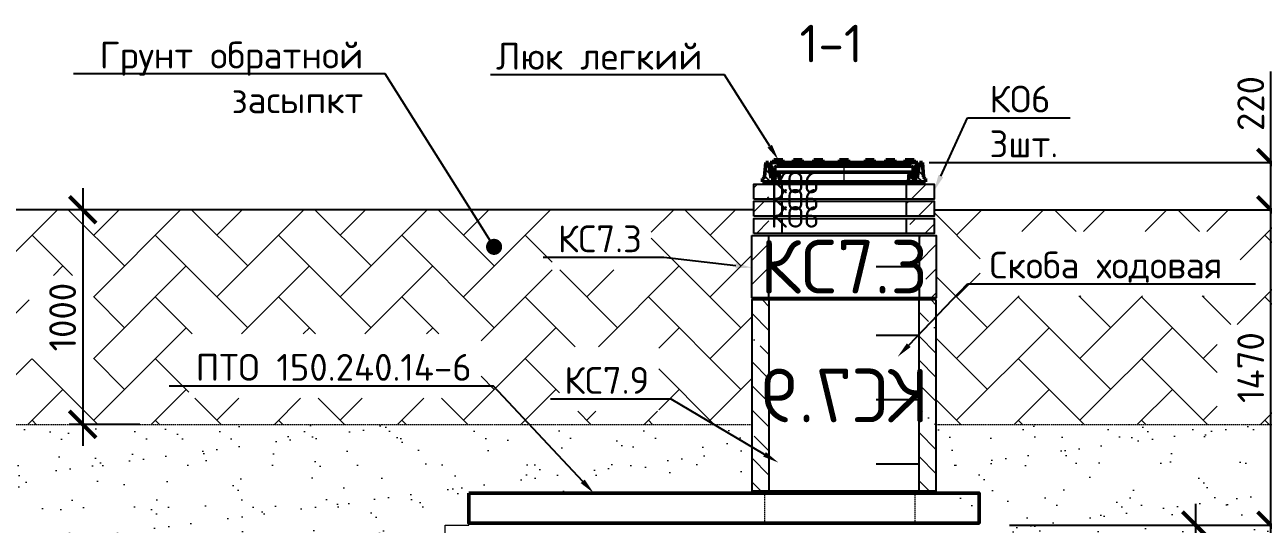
# Model space of a CAD drawing. Header units: millimetres. Extents: x 4549725 to 4654742, y -2132028 to -2073990.
# Drawn here: x 4610922 to 4616696, y -2097781 to -2095454 of the extents above; entities that cross this region are included whole.
import ezdxf
from ezdxf import colors
from ezdxf.entities.mleader import LeaderData, LeaderLine
from ezdxf.enums import TextEntityAlignment as Align
from ezdxf.math import Vec2, Vec3

# ---------------------------------------------------------------- set-up
doc = ezdxf.new("R2010")
doc.units = ezdxf.units.MM
doc.linetypes.add('HIDDEN', pattern=[9.524999999999999, 6.349999999999999, -3.174999999999999])
doc.linetypes.add('осевая', pattern=[50.800000000000004, 31.75, -6.349999999999999, 6.349999999999999, -6.349999999999999])
doc.layers.get('Defpoints').update_dxf_attribs({"color": 3})
for name, color, linetype, lineweight in [('второстепенные', 7, 'Continuous', 25), ('выноски', 7, 'Continuous', 20), ('ГрП_ИнжСети_камеры_основная конструкция', 7, 'Continuous', 50), ('невидимые', 7, 'HIDDEN', 18), ('основная конструкция', 7, 'Continuous', 50), ('Текст', 7, 'Continuous', 18), ('штриховка', 7, 'Continuous', 9)]:
    doc.layers.add(name, color=color, linetype=linetype, lineweight=lineweight)
doc.layers.add('помощь', color=1, linetype='Continuous', lineweight=0, plot=False)
doc.layers.add('Размеры', color=7, linetype='Continuous')
doc.styles.add('ISOCPEUR', font='isocpeur.ttf')
doc.dimstyles.new('SPDS-ISOCUP', dxfattribs={"dimscale": 100, "dimtxt": 2.5, "dimasz": 2.5, "dimexe": 1.25, "dimexo": 0.625, "dimtad": 1, "dimdec": 0, "dimrnd": 0.001, "dimtxsty": 'ISOCPEUR', "dimblk": 'ARCHTICK', "dimcen": 2.5, "dimdle": 2, "dimadec": 0, "dimazin": 2, "dimtfac": 0.75, "dimtdec": 0, "dimtmove": 1, "dimatfit": 3, "dimfxl": 1, "dimtolj": 1, "dimarcsym": 1})

# ---------------------------------------------------------------- blocks, each defined once
blk = doc.blocks.new('кс7.9')
at = {"layer": 'штриховка', "ltscale": 10}
h = blk.add_hatch(dxfattribs=at)
h.set_pattern_fill('ANSI35', color=256, scale=25)
h.set_pattern_definition([(45, (322321.236203447, 106693.6526207849), (-112.2532015133644, 112.2532015133644), []), (45, (322433.4894534471, 106693.6526207849), (-112.2532015133644, 112.2532015133644), [198.4375, -39.6875, 0, -39.6875])])
h.paths.add_polyline_path([(599353.0067234077, 157865.6357753281), (599273.0067234077, 157865.6357753281), (599273.0067234077, 156975.6357753281), (599353.0067234077, 156975.6357753281)])
h.paths.add_polyline_path([(600133.0067234077, 157865.6357753281), (600053.0067234077, 157865.6357753281), (600053.0067234077, 156975.6357753281), (600133.0067234077, 156975.6357753281)])
at = {"ltscale": 10}
for points in [[(599273.0067234077, 157865.6357753281), (600133.0067234077, 157865.6357753281), (600133.0067234077, 156975.6357753281), (599273.0067234077, 156975.6357753281)], [(599353.0067234077, 157865.6357753281), (600053.0067234077, 157865.6357753281), (600053.0067234077, 156975.6357753281), (599353.0067234077, 156975.6357753281)]]:
    blk.add_lwpolyline(points, close=True, dxfattribs=at)
at = {"layer": 'помощь', "ltscale": 10, "style": 'ISOCPEUR'}
blk.add_text('КС7.9', height=250, dxfattribs=at).set_placement((599703.0067234077, 157420.6357753281), align=Align.MIDDLE_CENTER)
blk = doc.blocks.new('_ArchTick')
at = {"color": 0, "linetype": 'ByBlock', "const_width": 0.15}
blk.add_lwpolyline([(-0.5, -0.5), (0.5, 0.5)], dxfattribs=at)
blk = doc.blocks.new('*D201')
at = {"layer": 'Defpoints', "color": 0, "transparency": 16777216}
for p in [(4615481.33499024, -2097785.605149238), (4616381.334990264, -2097785.605149238), (4615481.33499024, -2100085.605149238)]:
    blk.add_point(p, dxfattribs=at)
at = {"layer": 'Размеры', "color": 0, "lineweight": -2, "transparency": 16777216}
for p, q in [((4616381.334990264, -2100185.605149238), (4616381.334990264, -2097685.605149238)), ((4615512.58499024, -2097785.605149238), (4616443.834990263, -2097785.605149238)), ((4615512.58499024, -2100085.605149238), (4616443.834990263, -2100085.605149238))]:
    blk.add_line(p, q, dxfattribs=at)
at = {"layer": 'Размеры', "color": 0, "lineweight": -2, "transparency": 16777216, "xscale": 125, "yscale": 125, "zscale": 125}
for p, rotation in [((4616381.334990264, -2097785.605149238), 90), ((4616381.334990264, -2100085.605149238), 270)]:
    blk.add_blockref('_ArchTick', p, dxfattribs=dict(at, rotation=rotation))
at = {"layer": 'Размеры', "color": 0, "transparency": 16777216, "insert": (4616287.584990262, -2098935.605149239), "char_height": 125, "attachment_point": 5, "rotation": 90, "style": 'ISOCPEUR'}
blk.add_mtext('\\A1;2300', dxfattribs=at)
blk = doc.blocks.new('*D202')
at = {"layer": 'Defpoints', "color": 0, "transparency": 16777216}
for p in [(4615481.33499024, -2097785.605149238), (4616731.334990263, -2097785.605149238), (4615881.33499024, -2100385.605149238)]:
    blk.add_point(p, dxfattribs=at)
at = {"layer": 'Размеры', "color": 0, "lineweight": -2, "transparency": 16777216}
for p, q in [((4616731.334990263, -2100485.605149238), (4616731.334990263, -2097685.605149238)), ((4615512.58499024, -2097785.605149238), (4616793.834990263, -2097785.605149238)), ((4615912.58499024, -2100385.605149238), (4616793.834990263, -2100385.605149238))]:
    blk.add_line(p, q, dxfattribs=at)
at = {"layer": 'Размеры', "color": 0, "lineweight": -2, "transparency": 16777216, "xscale": 125, "yscale": 125, "zscale": 125}
for p, rotation in [((4616731.334990263, -2097785.605149238), 90), ((4616731.334990263, -2100385.605149238), 270)]:
    blk.add_blockref('_ArchTick', p, dxfattribs=dict(at, rotation=rotation))
at = {"layer": 'Размеры', "color": 0, "transparency": 16777216, "insert": (4616637.584990262, -2099085.605149239), "char_height": 125, "attachment_point": 5, "rotation": 90, "style": 'ISOCPEUR'}
blk.add_mtext('\\A1;2600', dxfattribs=at)
blk = doc.blocks.new('КО6 фасад')
at = {"layer": 'штриховка', "ltscale": 15}
h = blk.add_hatch(dxfattribs=at)
h.set_pattern_fill('ANSI35', color=256, scale=25)
h.set_pattern_definition([(45, (150, 0), (-112.2532015133644, 112.2532015133644), []), (45, (262.2532500000088, 0), (-112.2532015133644, 112.2532015133644), [198.4375, -39.6875, 0, -39.6875])])
h.paths.add_polyline_path([(-350, 70), (-420, 70), (-420, 0), (-350, 0)])
h.paths.add_polyline_path([(420, 70), (290, 70), (290, 0), (420, 0)])
at = {"layer": 'второстепенные', "ltscale": 10}
blk.add_lwpolyline([(-420, 0), (-420, 70), (420, 70), (420, 0)], close=True, dxfattribs=at)
for points in [[(-290, 70), (-290, 0)], [(290, 70), (290, 0)]]:
    blk.add_lwpolyline(points, dxfattribs=at)
at = {"layer": 'невидимые', "ltscale": 25}
for points in [[(-420, 70), (-290, 70), (-290, 0), (-420, 0)], [(290, 0), (420, 0), (420, 70), (290, 70)]]:
    blk.add_lwpolyline(points, close=True, dxfattribs=at)
at = {"layer": 'помощь', "ltscale": 10, "style": 'ISOCPEUR'}
blk.add_text('КО6', height=100, dxfattribs=at).set_placement((-342.4827604888705, 26.92282819142565))
blk = doc.blocks.new('*D203')
at = {"layer": 'Defpoints', "color": 0, "transparency": 16777216}
for p in [(4615781.335026901, -2096315.604054446), (4616731.334990267, -2096315.604054446), (4615481.33499024, -2097785.605149238)]:
    blk.add_point(p, dxfattribs=at)
at = {"layer": 'Размеры', "color": 0, "lineweight": -2, "transparency": 16777216}
for p, q in [((4616731.334990268, -2097885.605149238), (4616731.334990267, -2096215.604054446)), ((4615812.585026901, -2096315.604054446), (4616793.834990267, -2096315.604054446)), ((4615512.58499024, -2097785.605149238), (4616793.834990268, -2097785.605149238))]:
    blk.add_line(p, q, dxfattribs=at)
at = {"layer": 'Размеры', "color": 0, "lineweight": -2, "transparency": 16777216, "xscale": 125, "yscale": 125, "zscale": 125}
for p, rotation in [((4616731.334990267, -2096315.604054446), 90), ((4616731.334990268, -2097785.605149238), 270)]:
    blk.add_blockref('_ArchTick', p, dxfattribs=dict(at, rotation=rotation))
at = {"layer": 'Размеры', "color": 0, "transparency": 16777216, "insert": (4616637.584990265, -2097050.604601843), "char_height": 125, "attachment_point": 5, "rotation": 90, "style": 'ISOCPEUR'}
blk.add_mtext('\\A1;1470', dxfattribs=at)
blk = doc.blocks.new('*U26')
h = blk.add_hatch()
h.set_pattern_fill('ANSI31', scale=0.3, style=0)
h.set_pattern_definition([(45, (-2125.497563419635, -9442.903202921385), (-0.6735192090801864, 0.6735192090801866), [])])
h.paths.add_polyline_path([(-12.12349223361161, 1.796559377849916), (-12.70089617696385, 1.796559377849916), (-12.70089617696385, 0.9621031099868559, -0.4142135623730951), (-12.96787926803472, 0.6951200189159863), (-13.61035015542984, 0.6951200189159863), (-14.04781474386573, 3.535623323070467), (-14.60970777030206, 3.535623323070467), (-14.81230967830675, 1.088736977015287, -0.4520863270517527), (-15.19617809286501, 0.6524932724132669), (-15.19617809286501, 0), (-12.00000000000045, 0)])
h.paths.add_polyline_path([(15.19617809286456, 1.819e-12), (15.19617809286456, 0.6524932724132669, -0.3308400036011631), (14.8256344690717, 0.9278093287484807), (14.60970777030115, 3.535623323070467), (14.04781474386482, 3.535623323070467), (13.61035015542938, 0.6951200189159863), (12.96787926803381, 0.6951200189159863, -0.4142135623730943), (12.70089617696294, 0.9621031099868559), (12.70089617696294, 1.796559377848097), (12.1234922336107, 1.796559377848097), (11.99999999999954, 1.819e-12)])
h = blk.add_hatch()
h.set_pattern_fill('ANSI31', scale=0.3, angle=90, style=0)
h.set_pattern_definition([(135, (-2125.497563419635, -9442.903202921385), (-0.6735192090801866, -0.6735192090801864), [])])
h.paths.add_polyline_path([(0, 3.599843646610679), (-13.74767838313528, 3.599843646610679), (-13.66932062264732, 2.965796129959926), (-13.54345746039553, 2.839985619240906, -0.1708196836364636), (-13.46680081968452, 2.680167125312436), (-13.25521104705876, 0.7441735672000505), (-12.93536374830091, 0.7441735672000505), (-12.87823398241198, 2.644819949155134, -0.4054395437121262), (-12.61137141764538, 2.903781666027498), (0, 2.903781666027498)])
h.paths.add_polyline_path([(13.74767838313437, 3.599843646610679), (0, 3.599843646610679), (0, 2.903781666029317), (12.61137141764448, 2.903781666027498, -0.4054395437121973), (12.87823398241107, 2.644819949155134), (12.9353637483, 0.7441735672000505), (13.25521104705785, 0.7441735672000505), (13.46680081968361, 2.680167125312436, -0.1708196836369276), (13.54345746039507, 2.839985619240906), (13.66932062264686, 2.965796129959926)])
at = {"color": 7, "lineweight": 50}
for p, q in [((-14.60439033489979, 3.599843646610679), (-14.82563446907261, 0.9278093287502998)), ((-14.05770528592757, 3.599843646610679), (-14.60439033489979, 3.599843646610679)), ((-13.61035015542984, 0.6951200189159863), (-14.05770528592757, 3.599843646610679)), ((13.74767838313437, 3.599843646610679), (-13.74767838313573, 3.599843646610679)), ((-13.74767838313528, 3.599843646610679), (-13.66932062264732, 2.965796129959926)), ((-13.66932062264732, 2.965796129959926), (-13.54345746039416, 2.839985619239087)), ((-13.46680081968452, 2.680167125312436), (-13.25521104705876, 0.7441735672000505)), ((-11.4118878127515, 4.113857619198824), (-13.07318485998485, 4.113857619198824)), ((-13.07318485998485, 4.113857619198824), (-13.07318485998303, 3.599843646614317)), ((-12.93536374830091, 0.7441735672000505), (-12.87823398241198, 2.644819949155134)), ((-12.61137141764584, 2.903781666029317), (12.61137141764493, 2.903781666029317)), ((-11.4118878127515, 3.599843646607041), (-11.4118878127515, 4.113857619198824)), ((-7.791090818899192, 4.113857619198824), (-9.45238786613254, 4.113857619198824)), ((-9.45238786613254, 4.113857619198824), (-9.45238786613163, 3.599843646614317)), ((-7.791090818899192, 3.599843646607041), (-7.791090818899192, 4.113857619198824)), ((-3.983515028594865, 4.113857619198824), (-5.644812075828212, 4.113857619198824)), ((-5.644812075828212, 4.113857619198824), (-5.644812075827303, 3.599843646614317)), ((-3.983515028594865, 3.599843646607041), (-3.983515028594865, 4.113857619198824)), ((-0.8306485236162188, 3.599843646607041), (-0.8306485236162188, 4.113857619198824)), ((-0.8306485236162188, 4.113857619198824), (0.8306485236162188, 4.113857619198824)), ((0.8306485236162188, 4.113857619198824), (0.8306485236153093, 3.599843646614317)), ((3.983515028594865, 3.599843646607041), (3.983515028594865, 4.113857619198824)), ((3.983515028594865, 4.113857619198824), (5.644812075828212, 4.113857619198824)), ((5.644812075828212, 4.113857619198824), (5.644812075827303, 3.599843646614317)), ((7.791090818899192, 3.599843646607041), (7.791090818899192, 4.113857619198824)), ((7.791090818899192, 4.113857619198824), (9.45238786613254, 4.113857619198824)), ((9.45238786613254, 4.113857619198824), (9.45238786613163, 3.599843646614317)), ((11.4118878127515, 3.599843646607041), (11.4118878127515, 4.113857619198824)), ((11.4118878127515, 4.113857619198824), (13.07318485998485, 4.113857619198824)), ((12.9353637483, 0.7441735672000505), (12.87823398241153, 2.644819949155134)), ((13.07318485998485, 4.113857619198824), (13.07318485998303, 3.599843646614317)), ((13.46680081968361, 2.680167125312436), (13.25521104705785, 0.7441735672000505)), ((13.66932062264686, 2.965796129959926), (13.54345746039326, 2.839985619239087)), ((13.61035015542938, 0.6951200189159863), (14.05770528592666, 3.599843646610679)), ((13.74767838313437, 3.599843646610679), (13.66932062264686, 2.965796129959926)), ((14.05770528592666, 3.599843646610679), (14.60439033489888, 3.599843646610679)), ((14.60439033489888, 3.599843646610679), (14.8256344690717, 0.9278093287502998)), ((-15.19617809286501, 1.819e-12), (-15.19617809286501, 0.6524932724132669)), ((15.19617809286456, 1.819e-12), (-15.19617809286501, 0)), ((-12.96787926803472, 0.6951200189159863), (-13.61035015542984, 0.6951200189159863)), ((-13.25521104705876, 0.7441735672000505), (-12.93536374830091, 0.7441735672000505)), ((12.70089617696294, 1.796559377848097), (-12.70089617696385, 1.796559377849916)), ((-12.70089617696385, 1.796559377849916), (-12.70089617696385, 0.9621031099868559)), ((-12.12349223361161, 1.796559377849916), (-12.00000000000045, 1.819e-12)), ((12.1234922336107, 1.796559377849916), (11.99999999999954, 1.819e-12)), ((12.70089617696294, 1.796559377849916), (12.70089617696294, 0.9621031099868559)), ((13.25521104705785, 0.7441735672000505), (12.9353637483, 0.7441735672000505)), ((12.96787926803381, 0.6951200189159863), (13.61035015542938, 0.6951200189159863)), ((15.19617809286456, 1.819e-12), (15.19617809286456, 0.6524932724132669))]:
    blk.add_line(p, q, dxfattribs=at)
at = {"color": 7, "linetype": 'осевая', "lineweight": 18}
blk.add_line((0, 0), (0, 4.37956136242974), dxfattribs=at)
at = {"color": 7, "lineweight": 50}
for centre, radius, start, end in [((-13.73220351543523, 2.651160574225286), 0.2669830910708, 6.237249034766104, 45.01198659542795), ((-12.61137141764584, 2.636798574956628), 0.2669830910708, 90, 178.278317712723), ((12.61137141764493, 2.636798574956628), 0.2669830910708, 1.721682287276929, 90), ((13.73220351543432, 2.651160574225286), 0.2669830910708, 134.988013404572, 173.7627509652339), ((-15.19617809286501, 1.039505767881564), 0.3870124954679382, 270, 343.2251250092162), ((-12.96787926803472, 0.9621031099868559), 0.2669830910708, 270, 0), ((12.96787926803381, 0.9621031099868559), 0.2669830910708, 180, 270), ((15.19617809286456, 1.039505767881564), 0.3870124954679382, 196.7748749907837, 270)]:
    blk.add_arc(centre, radius, start, end, dxfattribs=at)
blk = doc.blocks.new('*D192')
at = {"layer": 'Defpoints', "color": 0, "transparency": 16777216}
for p in [(4615106.445237781, -2096095.610418799), (4616731.335039149, -2096095.610418799), (4615788.118239593, -2096315.604055275)]:
    blk.add_point(p, dxfattribs=at)
at = {"layer": 'Размеры', "color": 0, "lineweight": -2, "transparency": 16777216}
for p, q in [((4616731.335039149, -2096095.610418799), (4616731.335039149, -2095670.6104188)), ((4615137.695237781, -2096095.610418799), (4616793.835039149, -2096095.610418799)), ((4616731.335039149, -2096415.604055275), (4616731.335039149, -2096095.610418799)), ((4615819.368239593, -2096315.604055275), (4616793.835039149, -2096315.604055275))]:
    blk.add_line(p, q, dxfattribs=at)
at = {"layer": 'Размеры', "color": 0, "lineweight": -2, "transparency": 16777216, "xscale": 125, "yscale": 125, "zscale": 125}
for p, rotation in [((4616731.335039149, -2096095.610418799), 90), ((4616731.335039149, -2096315.604055275), 270)]:
    blk.add_blockref('_ArchTick', p, dxfattribs=dict(at, rotation=rotation))
at = {"layer": 'Размеры', "color": 0, "transparency": 16777216, "insert": (4616637.585039148, -2095820.6104188), "char_height": 125, "attachment_point": 5, "rotation": 90, "style": 'ISOCPEUR'}
blk.add_mtext('\\A1;220', dxfattribs=at)
blk = doc.blocks.new('_Dot')
at = {"color": 0, "linetype": 'ByBlock', "lineweight": -2}
blk.add_line((-0.5, 0), (-1, 0), dxfattribs=at)
at = {"color": 0, "linetype": 'ByBlock', "const_width": 0.5}
blk.add_lwpolyline([(-0.25, 0, 1), (0.25, 0, 1)], format="xyb", close=True, dxfattribs=at)
blk = doc.blocks.new('*D194')
at = {"layer": 'Defpoints', "color": 0, "transparency": 16777216}
for p in [(4611490.137951731, -2096315.603161456), (4611191.975283294, -2097315.603161455), (4611490.137951731, -2097315.603161455)]:
    blk.add_point(p, dxfattribs=at)
at = {"layer": 'Размеры', "color": 0, "lineweight": -2, "transparency": 16777216}
for p, q in [((4611191.975283294, -2096215.603161456), (4611191.975283294, -2097415.603161456)), ((4611458.887951731, -2096315.603161456), (4611129.475283294, -2096315.603161456)), ((4611458.887951731, -2097315.603161455), (4611129.475283295, -2097315.603161455))]:
    blk.add_line(p, q, dxfattribs=at)
at = {"layer": 'Размеры', "color": 0, "lineweight": -2, "transparency": 16777216, "xscale": 125, "yscale": 125, "zscale": 125}
for p, rotation in [((4611191.975283294, -2096315.603161456), 90), ((4611191.975283294, -2097315.603161455), 270)]:
    blk.add_blockref('_ArchTick', p, dxfattribs=dict(at, rotation=rotation))
at = {"layer": 'Размеры', "color": 0, "transparency": 16777216, "insert": (4611098.225283293, -2096815.603161456), "char_height": 125, "attachment_point": 5, "rotation": 90, "style": 'ISOCPEUR'}
blk.add_mtext('\\A1;1000', dxfattribs=at)
blk = doc.blocks.new('кс7.3')
at = {"layer": 'штриховка', "ltscale": 10}
h = blk.add_hatch(dxfattribs=at)
h.set_pattern_fill('ANSI35', color=256, scale=25)
h.set_pattern_definition([(45, (304150.5042129336, 111493.6526207849), (-112.2532015133644, 112.2532015133644), []), (45, (304262.7574629337, 111493.6526207849), (-112.2532015133644, 112.2532015133644), [198.4375, -39.6875, 0, -39.6875])])
h.paths.add_polyline_path([(581182.2747328941, 162065.6357753281), (581102.2747328943, 162065.6357753281), (581102.2747328943, 161775.6357753281), (581182.2747328941, 161775.6357753281)])
h.paths.add_polyline_path([(581962.2747328941, 162065.6357753281), (581882.2747328943, 162065.6357753281), (581882.2747328943, 161775.6357753281), (581962.2747328941, 161775.6357753281)])
at = {"ltscale": 10}
for points in [[(581102.2747328943, 162065.6357753281), (581962.2747328941, 162065.6357753281), (581962.2747328941, 161775.6357753281), (581102.2747328943, 161775.6357753281)], [(581182.2747328941, 162065.6357753281), (581882.2747328943, 162065.6357753281), (581882.2747328943, 161775.6357753281), (581182.2747328941, 161775.6357753281)]]:
    blk.add_lwpolyline(points, close=True, dxfattribs=at)
at = {"layer": 'помощь', "ltscale": 10, "style": 'ISOCPEUR'}
blk.add_text('КС7.3', height=250, dxfattribs=at).set_placement((581532.2747328941, 161920.6357753282), align=Align.MIDDLE_CENTER)

msp = doc.modelspace()

# ---------------------------------------------------------------- hatches: boundary and pattern name
at = {"layer": 'штриховка'}
h = msp.add_hatch(dxfattribs=at)
h.set_pattern_fill('AR-HBONE', color=256, scale=2)
h.set_pattern_definition([(45, (4617564.916673301, -2096721.375521189), (0, 287.3681958742129), [609.6, -203.2]), (135, (4617708.600673302, -2096577.691521189), (2.84e-14, 287.3681958742129), [609.6, -203.2])])
h.paths.add_polyline_path([(4619833.834980979, -2096315.604549669), (4615161.334990239, -2096315.60397868), (4615161.334990239, -2096435.605149237), (4615171.334990239, -2096435.605149237), (4615171.334990239, -2097315.603161455), (4619083.83612481, -2097315.603161455)])
h.paths.add_polyline_path([(4614311.334990238, -2096435.605149237), (4614321.334990239, -2096435.605149237), (4614321.334990239, -2096315.603161455), (4608528.833958341, -2096315.603161455), (4609278.83385567, -2097315.603161455), (4614311.334990238, -2097315.603161455)])
edge = h.paths.add_edge_path(flags=16)
edge.add_arc((4613109.81199077, -2096488.317411994), 18.75, 0, 360)
h.paths.add_polyline_path([(4611241.975283285, -2097009.353161456), (4611241.975283285, -2096621.853161456), (4610941.975283286, -2096621.853161456), (4610941.975283286, -2097009.353161456)], flags=16)
h.paths.add_polyline_path([(4613380.207550363, -2096595.426931201), (4613842.707550364, -2096595.426931201), (4613842.707550364, -2096315.603161455), (4613380.207550363, -2096315.603161455)], flags=16)
h.paths.add_polyline_path([(4613414.653078603, -2097254.335979922), (4613877.153078602, -2097254.335979922), (4613877.153078602, -2096954.335979922), (4613414.653078603, -2096954.335979922)], flags=16)
h.paths.add_polyline_path([(4611686.463573954, -2097193.501220731), (4613048.963573953, -2097193.501220731), (4613048.963573953, -2096893.501220731), (4611686.463573954, -2096893.501220731)], flags=16)
h.paths.add_polyline_path([(4616781.334990259, -2097250.604601843), (4616781.334990259, -2096850.604601843), (4616481.334990258, -2096850.604601843), (4616481.334990258, -2097250.604601843)], flags=16)
h.paths.add_polyline_path([(4615375.727447616, -2096716.95732714), (4616588.227447616, -2096716.95732714), (4616588.227447616, -2096416.957327141), (4615375.727447616, -2096416.957327141)], flags=16)
h = msp.add_hatch(dxfattribs=at)
h.set_pattern_fill('AR-SAND', color=256, scale=5)
h.set_pattern_definition([(37.5, (4099512.690240588, -2250701.240924565), (-8.000156479920228, 244.7066186646712), [0, -193.04, 0, -215.9, 0, -206.375]), (7.499999999999999, (4099512.690240588, -2250701.240924565), (224.7616415690013, 358.4125502841772), [0, -104.14, 0, -173.99, 0, -66.67500000000001]), (327.5, (4099356.480240587, -2250701.240924565), (395.496185120729, 0.7185923392728811), [0, -63.5, 0, -228.6, 0, -298.45]), (317.5, (4099356.480240587, -2250701.240924565), (381.7782262361486, 111.4646616286081), [0, -31.75, 0, -149.86, 0, -171.45])])
h.paths.add_polyline_path([(4612991.334990239, -2097638.105149237), (4614311.334990238, -2097633.105149237), (4614311.334990238, -2097315.603161455), (4609278.833855669, -2097315.603161455), (4611881.334990238, -2100785.605149237), (4612281.334990239, -2100785.605149237), (4612581.334990239, -2100485.605149237), (4612681.334990239, -2100485.605149237), (4612681.334990239, -2100385.605149237), (4612881.334990238, -2100385.605149237), (4612881.334990238, -2097785.605149237), (4612991.334990239, -2097775.605149237)])
h.paths.add_polyline_path([(4612187.584990238, -2100030.349213332), (4612575.084990239, -2100030.349213332), (4612575.084990239, -2099730.349213332), (4612187.584990238, -2099730.349213332)], flags=16)
h.paths.add_polyline_path([(4611464.801043059, -2100259.629888638), (4611821.164648223, -2100734.781427188), (4612001.846475302, -2100599.270075416), (4611645.482870136, -2100124.118536866)], flags=17)
h = msp.add_hatch(dxfattribs=at)
h.set_pattern_fill('AR-SAND', color=256, scale=5)
h.set_pattern_definition([(37.5, (4098512.690240587, -2250701.240924565), (-8.000156479920228, 244.7066186646712), [0, -193.04, 0, -215.9, 0, -206.375]), (7.499999999999999, (4098512.690240587, -2250701.240924565), (224.7616415690013, 358.4125502841772), [0, -104.14, 0, -173.99, 0, -66.67500000000001]), (327.5, (4098356.480240588, -2250701.240924565), (395.496185120729, 0.7185923392728811), [0, -63.5, 0, -228.6, 0, -298.45]), (317.5, (4098356.480240588, -2250701.240924565), (381.7782262361486, 111.4646616286081), [0, -31.75, 0, -149.86, 0, -171.45])])
h.paths.add_polyline_path([(4615481.334990239, -2097740.605149237), (4615171.334990239, -2097730.605149237), (4615171.334990239, -2097315.603161455), (4619083.83612481, -2097315.603161455), (4616481.334990239, -2100785.605149237), (4616081.334990239, -2100785.605149237), (4615781.334990239, -2100485.605149237), (4615681.334990238, -2100485.605149237), (4615681.334990238, -2100385.605149237), (4615481.334990239, -2100385.605149237)])

# ---------------------------------------------------------------- linework, layer by layer
at = {"layer": 'второстепенные'}
msp.add_line((4614321.334990239, -2096315.603161455), (4608528.833958341, -2096315.603161455), dxfattribs=at)
for points in [[(4615161.334990239, -2096315.60397868), (4619908.834963839, -2096315.604558834)], [(4614891.334990239, -2096580.605149237), (4615091.334990238, -2096580.605149237)], [(4615091.334990238, -2096900.605149237), (4614891.334990239, -2096900.605149237)], [(4615091.334990238, -2097200.605149237), (4614891.334990239, -2097200.605149237)], [(4615091.334990238, -2097500.605149237), (4614891.334990239, -2097500.605149237)]]:
    msp.add_lwpolyline(points, dxfattribs=at)
at = {"layer": 'невидимые'}
for points in [[(4609278.833855669, -2097315.603161455), (4614311.334990238, -2097315.603161455)], [(4615171.334990239, -2097315.603161455), (4619158.836114542, -2097315.603161455)]]:
    msp.add_lwpolyline(points, dxfattribs=at)
msp.add_lwpolyline([(4614371.334990239, -2097635.605149237), (4615071.334990239, -2097635.605149237), (4615071.334990239, -2097775.605149237), (4614371.334990239, -2097775.605149237)], close=True, dxfattribs=at)
at = {"layer": 'основная конструкция'}
msp.add_lwpolyline([(4612991.334990239, -2097635.605149237), (4615371.334990239, -2097635.605149237), (4615371.334990239, -2097775.605149237), (4612991.334990239, -2097775.605149237)], close=True, dxfattribs=at)
at = {"layer": 'помощь'}
msp.add_lwpolyline([(4612681.334990239, -2100385.605149237), (4612781.334990239, -2100385.605149237), (4612881.334990238, -2100285.605149237), (4612881.334990238, -2097785.605149237), (4612991.334990239, -2097785.605149237), (4612991.334990239, -2097635.605149237)], dxfattribs=at)

# ---------------------------------------------------------------- block references
at = {"layer": 'второстепенные', "xscale": -24.9999999975, "yscale": 24.9999999975, "zscale": 24.9999999975}
msp.add_blockref('*U26', (4614741.335479443, -2096185.606509955), dxfattribs=at)
at = {"layer": 'второстепенные'}
msp.add_blockref('кс7.3', (4033209.060257345, -2258501.240924565), dxfattribs=at)
at = {"layer": 'второстепенные', "xscale": -1}
msp.add_blockref('кс7.9', (5214444.341713647, -2254601.240924565), dxfattribs=at)
at = {"layer": 'ГрП_ИнжСети_камеры_основная конструкция'}
for p in [(4614741.334990238, -2096265.605829596), (4614741.334990238, -2096345.605149237), (4614741.334990238, -2096425.604468878)]:
    msp.add_blockref('КО6 фасад', p, dxfattribs=at)

# ---------------------------------------------------------------- texts
at = {"layer": 'Текст', "insert": (4614681.334990239, -2095541.178393355), "char_height": 175, "width": 5313.052432782948, "attachment_point": 5, "style": 'ISOCPEUR'}
msp.add_mtext('1-1', dxfattribs=at)

# ---------------------------------------------------------------- dimensions: what is measured, and where the dimension line sits
at = {"layer": 'Размеры'}
for base, p1, p2, override, picture, middle in [((4616731.335039149, -2096095.610418799), (4615788.118239591, -2096315.604055274), (4615106.445237779, -2096095.610418799), {"dimscale": 50, "dimtmove": 0}, '*D192', (4616637.585039148, -2095820.6104188)), ((4611191.975283294, -2097315.603161455), (4611490.137951729, -2096315.603161455), (4611490.137951729, -2097315.603161455), {"dimscale": 50, "dimtmove": 0}, '*D194', (4611098.225283293, -2096815.603161456)), ((4616731.334990267, -2096315.604054446), (4615481.334990239, -2097785.605149237), (4615781.335026899, -2096315.604054445), {"dimscale": 50}, '*D203', (4616637.584990265, -2097050.604601843)), ((4616381.334990264, -2097785.605149238), (4615481.334990239, -2100085.605149237), (4615481.334990239, -2097785.605149237), {"dimscale": 50}, '*D201', (4616287.584990262, -2098935.605149239)), ((4616731.334990263, -2097785.605149238), (4615881.334990239, -2100385.605149237), (4615481.334990239, -2097785.605149237), {"dimscale": 50}, '*D202', (4616637.584990262, -2099085.605149239))]:
    dim = msp.add_linear_dim(base=base, p1=p1, p2=p2, angle=90, dimstyle='SPDS-ISOCUP', override=override, dxfattribs=at)
    dim.commit()
    dim.dimension.update_dxf_attribs({"geometry": picture, "text_midpoint": middle})

# ---------------------------------------------------------------- leaders
at = {"layer": 'выноски'}
ml = msp.add_multileader_mtext('Standard', dxfattribs=at)
ml.set_content('Грунт обратной\\Pзасыпкт', color=256, style='ISOCPEUR')
ml.set_leader_properties()
ml.set_arrow_properties(name='DOT')
ml.build(insert=Vec2(0, 0))
ml.multileader.update_dxf_attribs({"text_left_attachment_type": 6, "text_right_attachment_type": 6, "dogleg_length": 0.05, "arrow_head_size": 75, "scale": 50})
ctx = ml.context
ctx.base_point, ctx.scale, ctx.char_height, ctx.arrow_head_size, ctx.landing_gap_size, ctx.plane_origin = Vec3(4611150.067116958, -2095682.372843911), 50, 125, 75, 100, Vec3(4613109.81199077, -2094171.729277219)
ctx.left_attachment, ctx.right_attachment, ctx.text_align_type = 6, 6, 2
notes = []
notes.append((ctx, [(0, (1, 1, 0), (4612602.567116958, -2095682.372843911), (-1, 0), 2.5, [(0, [(4613109.81199077, -2096488.317411995)], 0, [])])]))
ctx.mtext.insert, ctx.mtext.alignment, ctx.mtext.flow_direction = Vec3(4612500.067116958, -2095532.372843911), 3, 5
ml = msp.add_multileader_mtext('Standard', dxfattribs=at)
ml.set_content('Люк легкий', color=256, style='ISOCPEUR')
ml.set_leader_properties()
ml.build(insert=Vec2(0, 0))
ml.multileader.update_dxf_attribs({"text_left_attachment_type": 6, "text_right_attachment_type": 6, "dogleg_length": 0.05, "arrow_head_size": 75, "scale": 50})
ctx = ml.context
ctx.base_point, ctx.scale, ctx.char_height, ctx.arrow_head_size, ctx.landing_gap_size, ctx.plane_origin = Vec3(4613112.296613344, -2095687.513008004), 50, 125, 75, 100, Vec3(4614435.272071065, -2096082.760069486)
ctx.left_attachment, ctx.right_attachment, ctx.text_align_type = 6, 6, 2
notes.append((ctx, [(0, (1, 1, 0), (4614183.546613345, -2095687.513008004), (-1, 0), 2.5, [(0, [(4614435.272071065, -2096082.760069486)], 0, [])])]))
ctx.mtext.insert, ctx.mtext.alignment, ctx.mtext.flow_direction = Vec3(4614081.046613344, -2095537.513008004), 3, 5
ml = msp.add_multileader_mtext('Standard', dxfattribs=at)
ml.set_content('КО6\\P3шт.', color=256, style='ISOCPEUR')
ml.set_leader_properties()
ml.build(insert=Vec2(0, 0))
ml.multileader.update_dxf_attribs({"text_left_attachment_type": 6, "text_right_attachment_type": 6, "dogleg_length": 0.05, "arrow_head_size": 75, "scale": 50})
ctx = ml.context
ctx.base_point, ctx.scale, ctx.char_height, ctx.arrow_head_size, ctx.landing_gap_size, ctx.plane_origin = Vec3(4615319.477447616, -2095887.32778514), 50, 125, 75, 100, Vec3(4617271.168727348, -2096282.574846621)
ctx.left_attachment, ctx.right_attachment = 6, 6
notes.append((ctx, [(1, (1, 1, 0), (4615316.977447616, -2095887.32778514), (1, 0), 2.5, [(0, [(4615161.334990239, -2096227.225607236)], 0, [])])]))
ctx.mtext.insert, ctx.mtext.flow_direction = Vec3(4615419.477447615, -2095737.32778514), 5
ml = msp.add_multileader_mtext('Standard', dxfattribs=at)
ml.set_content('КС7.3', color=256, style='ISOCPEUR')
ml.set_leader_properties()
ml.build(insert=Vec2(0, 0))
ml.multileader.update_dxf_attribs({"text_left_attachment_type": 6, "text_right_attachment_type": 6, "dogleg_length": 0.05, "arrow_head_size": 75, "scale": 50})
ctx = ml.context
ctx.base_point, ctx.scale, ctx.char_height, ctx.arrow_head_size, ctx.landing_gap_size, ctx.plane_origin = Vec3(4613323.957550363, -2096538.502634859), 50, 125, 75, 100, Vec3(4614435.272071065, -2097070.096476574)
ctx.left_attachment, ctx.right_attachment, ctx.text_align_type = 6, 6, 2
notes.append((ctx, [(0, (1, 1, 0), (4613901.457550364, -2096538.502634859), (-1, 0), 2.5, [(1, [(4614311.334990238, -2096584.875999814)], 0, [])])]))
ctx.mtext.insert, ctx.mtext.alignment, ctx.mtext.flow_direction = Vec3(4613798.957550364, -2096388.502634859), 3, 5
ml = msp.add_multileader_mtext('Standard', dxfattribs=at)
ml.set_content('Скоба ходовая', color=256, style='ISOCPEUR')
ml.set_leader_properties()
ml.build(insert=Vec2(0, 0))
ml.multileader.update_dxf_attribs({"text_left_attachment_type": 6, "text_right_attachment_type": 6, "dogleg_length": 0.05, "arrow_head_size": 75, "scale": 50})
ctx = ml.context
ctx.base_point, ctx.scale, ctx.char_height, ctx.arrow_head_size, ctx.landing_gap_size, ctx.plane_origin = Vec3(4615319.477447616, -2096660.70732714), 50, 125, 75, 100, Vec3(4617271.168727348, -2097055.954388622)
ctx.left_attachment, ctx.right_attachment = 6, 6
notes.append((ctx, [(1, (1, 1, 0), (4615316.977447616, -2096660.70732714), (1, 0), 2.5, [(0, [(4614991.334990238, -2097000.605149237)], 0, [])])]))
ctx.mtext.insert, ctx.mtext.flow_direction = Vec3(4615419.477447615, -2096510.707327141), 5
ml = msp.add_multileader_mtext('Standard', dxfattribs=at)
ml.set_content('ПТО 150.240.14-6', color=256, style='ISOCPEUR')
ml.set_leader_properties()
ml.build(insert=Vec2(0, 0))
ml.multileader.update_dxf_attribs({"text_left_attachment_type": 6, "text_right_attachment_type": 6, "dogleg_length": 0.05, "arrow_head_size": 75, "scale": 50})
ctx = ml.context
ctx.base_point, ctx.scale, ctx.char_height, ctx.arrow_head_size, ctx.landing_gap_size, ctx.plane_origin = Vec3(4611630.213573954, -2097137.251220731), 50, 125, 75, 100, Vec3(4613888.491448844, -2097952.176172208)
ctx.left_attachment, ctx.right_attachment, ctx.text_align_type = 6, 6, 2
notes.append((ctx, [(0, (1, 1, 0), (4613107.713573953, -2097137.251220731), (-1, 0), 2.5, [(0, [(4613574.208378965, -2097635.605149237)], 0, [])])]))
ctx.mtext.insert, ctx.mtext.alignment, ctx.mtext.flow_direction = Vec3(4613005.213573954, -2096987.251220731), 3, 5
ml = msp.add_multileader_mtext('Standard', dxfattribs=at)
ml.set_content('КС7.9', color=256, style='ISOCPEUR')
ml.set_leader_properties()
ml.build(insert=Vec2(0, 0))
ml.multileader.update_dxf_attribs({"text_left_attachment_type": 6, "text_right_attachment_type": 6, "dogleg_length": 0.05, "arrow_head_size": 75, "scale": 50})
ctx = ml.context
ctx.base_point, ctx.scale, ctx.char_height, ctx.arrow_head_size, ctx.landing_gap_size, ctx.plane_origin = Vec3(4613358.403078603, -2097198.085979922), 50, 125, 75, 100, Vec3(4614435.272071065, -2097593.333041404)
ctx.left_attachment, ctx.right_attachment, ctx.text_align_type = 6, 6, 2
notes.append((ctx, [(0, (1, 1, 0), (4613935.903078602, -2097198.085979922), (-1, 0), 2.5, [(0, [(4614435.272071065, -2097493.333041403)], 0, [])])]))
ctx.mtext.insert, ctx.mtext.alignment, ctx.mtext.flow_direction = Vec3(4613833.403078603, -2097048.085979922), 3, 5
for ctx, leaders in notes:
    for number, flags, end, landing, length, lines in leaders:
        leader = LeaderData()
        leader.index, (leader.has_last_leader_line, leader.has_dogleg_vector, leader.attachment_direction) = number, flags
        leader.last_leader_point, leader.dogleg_vector, leader.dogleg_length = Vec3(end), Vec3(landing), length
        for number, points, colour, breaks in lines:
            line = LeaderLine()
            line.index, line.vertices, line.color, line.breaks = number, Vec3.list(points), colors.encode_raw_color(colour), breaks
            leader.lines.append(line)
        ctx.leaders.append(leader)

doc.saveas('drawing.dxf')
